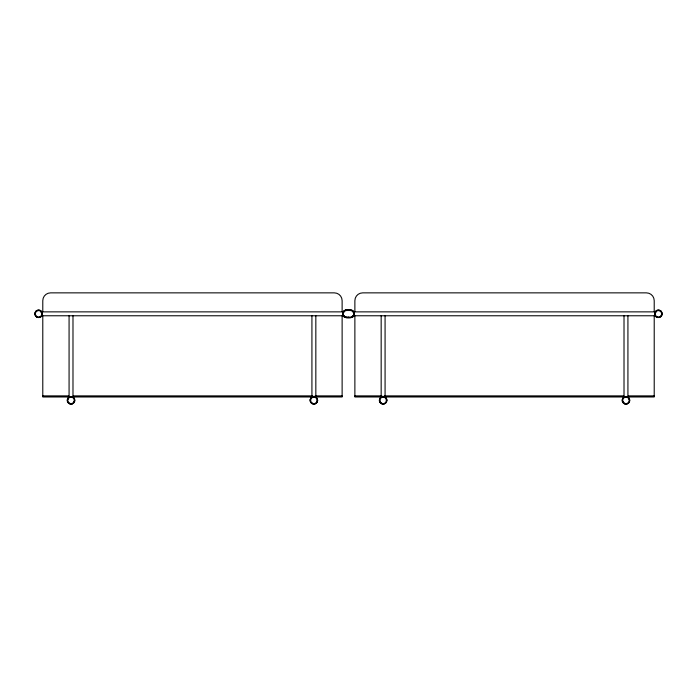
<?xml version="1.0" encoding="UTF-8"?>
<svg xmlns="http://www.w3.org/2000/svg" width="697" height="697" viewBox="0 0 697 697"><rect width="100%" height="100%" fill="white"/><g stroke="black" fill="none" stroke-linecap="round" stroke-linejoin="round"><path stroke-width="1.05" d="M348.5 317.135L348.5 317.649L347.263 317.658A23.384 23.384 0 0 1 346.644 317.632L345.224 317.44A3.764 3.764 0 0 1 345.224 310.2L346.644 309.999A23.402 23.402 0 0 1 347.263 309.973L348.5 309.965L348.5 310.496L347.324 310.505A21.729 21.729 0 0 0 346.531 310.531L345.372 310.705A3.241 3.241 0 0 0 345.372 316.926L349.676 317.126A21.729 21.729 0 0 0 350.46 317.1C352.046 316.551 351.863 317.919 350.338 317.571A24.334 24.334 0 0 1 349.72 317.588L347.28 317.588A24.343 24.343 0 0 1 346.662 317.571L345.242 317.37A3.703 3.703 0 0 1 342.584 313.964M345.233 317.423L346 316.961M351.628 316.926A3.241 3.241 0 0 0 351.628 310.705L351.767 310.217L350.338 310.06A24.343 24.343 0 0 0 349.72 310.043L349.519 310.043M660.373 311.298L660.712 310.862M622.421 401.62L622.909 401.446M628.999 399.294L629.522 399.102M345.372 310.705L345.233 310.217L346.662 310.06A24.343 24.343 0 0 1 347.28 310.043M351.149 317.501L351.776 317.44A3.773 3.773 0 0 0 351.776 310.2M351.576 317.492L350.539 317.562M345.642 310.165L345.242 310.261A3.703 3.703 0 0 0 342.61 313.371M346.697 309.999L345.634 310.095A3.99 3.99 0 0 0 345.233 310.2M379.377 400.758L379.891 400.705M386.347 400.026L386.861 399.973M346.461 310.008L347.707 309.973M347.881 309.965L348.5 309.973M40.435 311.864L344.475 311.864M352.525 311.864L656.565 311.864M353.954 313.816L354.477 313.816M41.515 315.767L344.475 315.767M352.525 315.767L655.485 315.767M42.787 395.94L68.82 395.94M73.159 395.94L312.84 395.94M315.009 395.94L342.122 395.94M354.878 395.94L381.991 395.94M384.16 395.94L623.841 395.94M628.18 395.94L654.213 395.94M42.787 396.462L68.82 396.462M73.159 396.462L312.84 396.462M315.009 396.462L342.122 396.462M354.878 396.462L381.991 396.462M384.16 396.462L623.841 396.462M628.18 396.462L654.213 396.462M69.073 396.976L42.787 396.976L42.787 315.828M73.159 396.976L312.84 396.976M315.009 396.976L342.122 396.976L342.122 315.828M381.991 396.976L354.878 396.976L354.878 315.828M384.16 396.976L623.841 396.976M627.927 396.976L654.213 396.976L654.213 315.828M348.5 310.034L349.119 309.965M348.5 310.496L349.676 310.505A25.04 25.04 0 0 1 350.269 310.522L351.628 310.705M348.7 310.034L350.356 309.999M349.319 310.034L349.737 309.982A23.384 23.384 0 0 1 350.356 309.999M346.461 317.623L350.539 317.623A20.858 20.858 0 0 1 349.737 317.658L348.5 317.597M346.235 317.605L345.424 317.492M310.139 399.973L310.653 400.026M317.109 400.705L317.623 400.758M350.948 310.104L351.758 310.261A3.703 3.703 0 0 1 354.39 313.371M67.478 399.102L68.001 399.294M74.091 401.446L74.579 401.62M36.288 310.862L36.627 311.298M351.767 317.423L351.767 317.396A3.703 3.703 0 0 0 354.416 313.964M654.213 311.498L654.213 300.668A7.806 7.806 0 0 0 646.407 292.862L362.684 292.862A7.806 7.806 0 0 0 354.878 300.668L354.878 311.498M627.927 315.767L627.927 397.49M624.015 315.767L624.015 397.49M385.075 315.767L385.075 397.49M381.163 315.767L381.163 397.49M342.122 311.498L342.122 300.668A7.806 7.806 0 0 0 334.316 292.862L50.593 292.862A7.806 7.806 0 0 0 42.787 300.668L42.787 311.498M315.837 315.767L315.837 397.49M311.925 315.767L311.925 397.49M72.985 315.767L72.985 397.49M69.073 315.767L69.073 397.49M39.163 317.483A3.712 3.712 0 0 1 35.146 312.535A3.712 3.712 0 0 1 41.411 311.376A3.712 3.712 0 0 1 39.433 317.431M624.765 403.868A3.712 3.712 0 0 1 622.569 398.893A3.712 3.712 0 0 1 627.692 397.081A3.712 3.712 0 0 1 629.121 402.326M628.964 402.552A3.712 3.712 0 0 1 625.026 403.946M346.697 309.999A24.613 24.613 0 0 1 347.306 309.982M657.567 317.431A3.712 3.712 0 0 1 655.589 311.376A3.712 3.712 0 0 1 661.854 312.535A3.712 3.712 0 0 1 657.837 317.483M67.879 402.326A3.712 3.712 0 0 1 69.308 397.081A3.712 3.712 0 0 1 74.431 398.893A3.712 3.712 0 0 1 72.235 403.868M71.974 403.946A3.712 3.712 0 0 1 68.036 402.552M381.12 403.485A3.712 3.712 0 0 0 386.826 400.531A3.764 3.764 0 0 0 381.372 397.029A3.764 3.764 0 0 0 381.102 403.546A3.764 3.764 0 0 0 386.879 400.522A3.712 3.712 0 0 0 381.407 397.072A3.712 3.712 0 0 0 381.12 403.485M381.32 403.066A3.241 3.241 0 0 0 386.356 400.575A3.241 3.241 0 0 0 381.686 397.456A3.241 3.241 0 0 0 381.32 403.066M36.854 316.543A3.241 3.241 0 0 0 41.864 313.981A3.241 3.241 0 0 0 37.15 310.923A3.241 3.241 0 0 0 36.854 316.543M36.653 317.039A3.773 3.773 0 0 0 42.395 313.911A3.773 3.773 0 0 0 36.819 310.505A3.773 3.773 0 0 0 36.653 317.039M311.934 403.519A3.712 3.712 0 0 0 317.588 400.47A3.712 3.712 0 0 0 312.125 397.098A3.773 3.773 0 0 0 311.89 403.572A3.773 3.773 0 0 0 317.649 400.479A3.773 3.773 0 0 0 312.099 397.037A3.712 3.712 0 0 0 311.934 403.519M312.204 403.145A3.241 3.241 0 0 0 317.126 400.427A3.241 3.241 0 0 0 312.317 397.525A3.241 3.241 0 0 0 312.204 403.145M624.12 403.032A3.241 3.241 0 0 0 629.208 400.636A3.241 3.241 0 0 0 624.59 397.429A3.241 3.241 0 0 0 624.12 403.032M624.007 403.58A3.764 3.764 0 0 0 629.739 400.453A3.764 3.764 0 0 0 624.172 397.055A3.764 3.764 0 0 0 624.007 403.58M656.661 316.569A3.241 3.241 0 0 0 661.619 313.92A3.241 3.241 0 0 0 656.853 310.958A3.241 3.241 0 0 0 656.661 316.569M656.33 316.987A3.773 3.773 0 0 0 662.15 313.998A3.773 3.773 0 0 0 656.652 310.461A3.773 3.773 0 0 0 656.33 316.987M69.404 403.171A3.241 3.241 0 0 0 74.274 400.366A3.241 3.241 0 0 0 69.412 397.551A3.241 3.241 0 0 0 69.404 403.171M68.986 403.537A3.773 3.773 0 0 0 74.797 400.548A3.773 3.773 0 0 0 69.299 397.011A3.773 3.773 0 0 0 68.986 403.537"/></g></svg>
